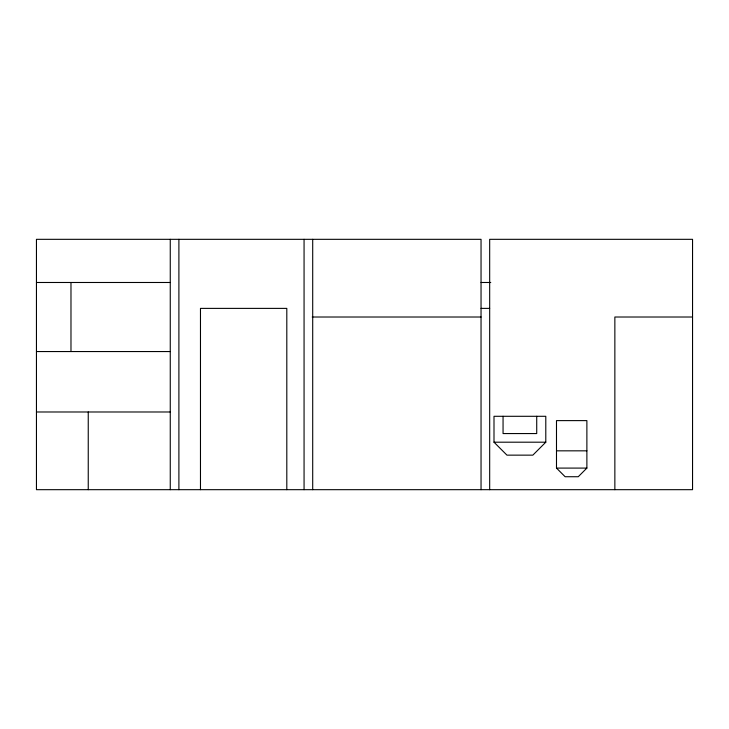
<?xml version="1.0" encoding="UTF-8"?>
<svg xmlns="http://www.w3.org/2000/svg" width="729" height="729" viewBox="0 0 729 729"><rect width="100%" height="100%" fill="white"/><g stroke="black" fill="none" stroke-linecap="round" stroke-linejoin="round"><path stroke-width="1.09" d="M545.793 442.193L532.844 455.142L506.947 455.142L493.998 442.193L493.998 416.295L545.793 416.295L545.793 442.193L493.998 442.193M586.881 468.091L578.252 476.73L565.13 476.73L556.491 468.091L556.491 420.615L586.881 420.615L586.881 468.091L556.491 468.091M36.45 282.488L170.258 282.488M481.04 282.488L490.754 282.488M481.04 308.385L489.678 308.385M312.212 317.015L481.04 317.015M692.55 317.015L614.857 317.015L614.857 489.678M36.45 351.551L170.258 351.551M36.45 411.985L170.258 411.985M556.491 450.832L586.881 450.832M536.726 416.295L536.726 433.564L503.056 433.564L503.056 416.295M489.678 489.678L489.678 239.322L692.55 239.322L692.55 489.678L36.45 489.678L36.45 239.322L481.04 239.322L481.04 489.678M312.705 239.322L312.705 489.678M304.066 239.322L304.066 489.678M286.807 489.678L286.807 308.385L200.475 308.385L200.475 489.678M178.897 239.322L178.897 489.678M170.258 239.322L170.258 489.678M88.245 411.985L88.245 489.678M70.977 282.488L70.977 351.551"/></g></svg>
